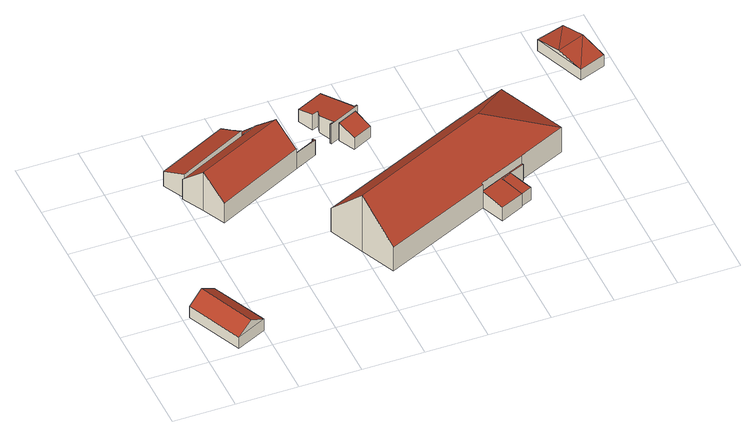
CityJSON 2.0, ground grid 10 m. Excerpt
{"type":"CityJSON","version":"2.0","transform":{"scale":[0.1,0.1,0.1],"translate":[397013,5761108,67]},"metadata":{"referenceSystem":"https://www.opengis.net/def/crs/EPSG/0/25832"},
"CityObjects":{
"building1":{"type":"Building","attributes":{"Gemeindeschluessel":"05558020","Geometrietyp2DReferenz":"3000","function":"31001_2700","roofType":"3100","measuredHeight":3.87},"geometry":[{"type":"Solid","lod":"2","boundaries":[[[[0,1,2,3]],[[4,5,1,0]],[[6,7,5,4]],[[3,2,7,6]],[[0,8,4]],[[6,9,3]],[[3,9,8,0]],[[4,8,9,6]],[[1,5,7,2]]]],"semantics":{"surfaces":[{"type":"WallSurface"},{"type":"RoofSurface"},{"type":"GroundSurface"}],"values":[[0,0,0,0,0,0,1,1,2]]}}]},
"building2":{"type":"Building","attributes":{"Gemeindeschluessel":"05558020","Geometrietyp2DReferenz":"3000","function":"31001_1310","roofType":"2100","measuredHeight":4.63},"geometry":[{"type":"Solid","lod":"2","boundaries":[[[[10,11,12,13]],[[14,15,11,10]],[[16,17,15,14]],[[18,19,17,16]],[[13,12,19,18]],[[16,14,10,13,18]],[[11,15,17,19,12]]]],"semantics":{"surfaces":[{"type":"WallSurface"},{"type":"RoofSurface"},{"type":"GroundSurface"}],"values":[[0,0,0,0,0,1,2]]}}]},
"building3":{"type":"Building","attributes":{"Gemeindeschluessel":"05558020","Geometrietyp2DReferenz":"3000","function":"31001_2700","roofType":"3100","measuredHeight":7.38},"geometry":[{"type":"Solid","lod":"2","boundaries":[[[[20,21,22,23]],[[24,25,21,20]],[[26,19,25,24]],[[27,17,19,26]],[[28,29,17,27]],[[30,31,29,28]],[[32,33,31,30]],[[34,35,33,32]],[[36,37,35,34]],[[38,39,37,36]],[[40,41,39,38]],[[23,22,41,40]],[[34,32,30,28,27,26,24,20,36]],[[23,40,38,36,20]],[[21,25,19,17,29,31,33,35,37,39,41,22]]]],"semantics":{"surfaces":[{"type":"WallSurface"},{"type":"RoofSurface"},{"type":"GroundSurface"}],"values":[[0,0,0,0,0,0,0,0,0,0,0,0,1,1,2]]}}]},
"building4":{"type":"Building","attributes":{"Gemeindeschluessel":"05558020","Geometrietyp2DReferenz":"3000","function":"31001_1310","roofType":"2100","measuredHeight":3.8},"geometry":[{"type":"Solid","lod":"2","boundaries":[[[[42,17,29,28]],[[43,15,17,42]],[[44,45,15,43]],[[32,33,45,44]],[[30,31,33,32]],[[28,29,31,30]],[[32,44,43,42,28,30]],[[17,15,45,33,31,29]]]],"semantics":{"surfaces":[{"type":"WallSurface"},{"type":"RoofSurface"},{"type":"GroundSurface"}],"values":[[0,0,0,0,0,0,1,2]]}}]},
"building5":{"type":"Building","attributes":{"Gemeindeschluessel":"05558020","Geometrietyp2DReferenz":"3000","function":"51009_1700","roofType":"9999","measuredHeight":3},"geometry":[{"type":"Solid","lod":"2","boundaries":[[[[46,47,48,49,50,51]],[[49,52,39,50]],[[48,53,52,49]],[[47,54,53,48]],[[46,55,54,47]],[[51,41,55,46]],[[50,39,41,51]],[[52,53,54,55,41,39]]]],"semantics":{"surfaces":[{"type":"RoofSurface"},{"type":"WallSurface"},{"type":"GroundSurface"}],"values":[[0,1,1,1,1,1,1,2]]}}]},
"building6":{"type":"Building","attributes":{"Gemeindeschluessel":"05558020","Geometrietyp2DReferenz":"3000","function":"31001_1310","roofType":"2100","measuredHeight":3.83},"geometry":[{"type":"Solid","lod":"2","boundaries":[[[[56,57,58,59]],[[60,61,57,56]],[[62,63,61,60]],[[64,65,63,62]],[[66,67,65,64]],[[68,69,67,66]],[[70,71,69,68]],[[72,73,71,70]],[[74,75,73,72]],[[76,77,75,74]],[[78,79,77,76]],[[80,81,79,78]],[[59,58,81,80]],[[78,76,74,72,70,68,66,64,62,60,56,59,80]],[[57,61,63,65,67,69,71,73,75,77,79,81,58]]]],"semantics":{"surfaces":[{"type":"WallSurface"},{"type":"RoofSurface"},{"type":"GroundSurface"}],"values":[[0,0,0,0,0,0,0,0,0,0,0,0,0,1,2]]}}]},
"building7":{"type":"Building","attributes":{"Gemeindeschluessel":"05558020","Geometrietyp2DReferenz":"3000","function":"51009_1610","roofType":"2100","measuredHeight":3.4},"geometry":[{"type":"Solid","lod":"2","boundaries":[[[[82,83,84,85]],[[86,87,83,82]],[[88,89,87,86]],[[85,84,89,88]],[[86,82,85,88]],[[83,87,89,84]]]],"semantics":{"surfaces":[{"type":"WallSurface"},{"type":"RoofSurface"},{"type":"GroundSurface"}],"values":[[0,0,0,0,1,2]]}}]},
"building8":{"type":"Building","attributes":{"Gemeindeschluessel":"05558020","Geometrietyp2DReferenz":"3000","function":"31001_1000"},"address":[{"country":"Germany","locality":"Havixbeck","thoroughfareNumber":"76","thoroughfareName":"Schonebeck"}],"children":["building8-1","building8-2"]},
"building8-1":{"type":"BuildingPart","attributes":{"roofType":"5000","measuredHeight":10.86},"parents":["building8"],"geometry":[{"type":"Solid","lod":"2","boundaries":[[[[90,91,92,93,94]],[[95,96,91,90]],[[97,98,96,95]],[[99,100,98,97]],[[101,102,100,99]],[[103,104,102,101]],[[105,106,104,103]],[[107,108,109,106,105]],[[103,110,105]],[[101,99,97,95,110,103]],[[90,94,111,107,105,110,95]],[[91,96,98,100,102,104,106,109,112,92]],[[113,108,107,111]],[[112,109,108,113]],[[93,113,111,94]],[[92,112,113,93]]]],"semantics":{"surfaces":[{"type":"WallSurface"},{"type":"RoofSurface"},{"type":"GroundSurface"},{"type":"ClosureSurface"}],"values":[[0,0,0,0,0,0,0,0,1,1,1,2,0,3,0,3]]}}]},
"building8-2":{"type":"BuildingPart","attributes":{"roofType":"2100","measuredHeight":3.05},"parents":["building8"],"geometry":[{"type":"Solid","lod":"2","boundaries":[[[[114,115,109,108]],[[116,117,115,114]],[[118,119,117,116]],[[120,121,119,118]],[[122,123,121,120]],[[93,92,123,122]],[[93,122,120,118,116,114,108,113]],[[115,117,119,121,123,92,112,109]],[[92,93,113,112]],[[112,113,108,109]]]],"semantics":{"surfaces":[{"type":"WallSurface"},{"type":"RoofSurface"},{"type":"GroundSurface"},{"type":"ClosureSurface"}],"values":[[0,0,0,0,0,0,1,2,3,3]]}}]},
"building9":{"type":"Building","attributes":{"Gemeindeschluessel":"05558020","Geometrietyp2DReferenz":"3000","function":"51009_1610","roofType":"2100","measuredHeight":2.86},"geometry":[{"type":"Solid","lod":"2","boundaries":[[[[116,124,125,118]],[[126,127,124,116]],[[128,129,127,126]],[[120,130,129,128]],[[118,125,130,120]],[[128,126,116,118,120]],[[124,127,129,130,125]]]],"semantics":{"surfaces":[{"type":"WallSurface"},{"type":"RoofSurface"},{"type":"GroundSurface"}],"values":[[0,0,0,0,0,1,2]]}}]},
"building10":{"type":"Building","attributes":{"Gemeindeschluessel":"05558020","Geometrietyp2DReferenz":"3000","function":"51009_1610","roofType":"5000","measuredHeight":2.82},"geometry":[{"type":"Solid","lod":"2","boundaries":[[[[131,132,133,134]],[[135,136,132,131]],[[137,138,136,135]],[[139,140,138,137]],[[134,133,140,139]],[[137,135,141]],[[139,137,141]],[[141,142,139]],[[142,141,131]],[[131,134,142]],[[139,142,134]],[[131,141,135]],[[132,136,138,140,133]]]],"semantics":{"surfaces":[{"type":"WallSurface"},{"type":"RoofSurface"},{"type":"GroundSurface"}],"values":[[0,0,0,0,0,1,1,1,1,1,0,0,2]]}}]}
},
"vertices":[
[99,30,35],[99,30,13],[58,121,13],[58,121,35],[50,7,35],[50,7,13],[9,98,35],[9,98,13],[74,18,52],[33,110,52],
[200,439,40],[200,439,12],[86,383,12],[86,383,40],[208,422,48],[208,422,12],[218,403,58],[218,403,12],[104,347,58],[104,347,12],
[119,310,86],[119,310,12],[137,273,12],[137,273,50],[101,346,50],[101,346,12],[104,347,50],[218,403,49],[222,405,49],[222,405,12],[222,404,50],[222,404,12],[241,413,50],[241,413,12],[244,415,50],[244,415,12],[262,378,86],[262,378,12],[279,344,52],[279,344,12],[280,343,51],[280,343,12],
[218,403,48],[208,422,29],[231,433,29],[231,433,12],
[317,361,42],[315,364,42],[313,363,42],[314,361,42],[279,344,42],[280,343,42],[314,361,12],[313,363,12],[315,364,12],[317,361,12],
[346,421,39],[346,421,9],[343,408,9],[343,408,41],[336,417,39],[336,417,9],[324,442,33],[324,442,9],[367,462,33],[367,462,9],[396,403,47],[396,403,9],[400,404,47],[400,404,9],[401,402,47],[401,402,9],[350,378,47],[350,378,9],[349,381,46],[349,381,9],[351,382,46],[351,382,9],[352,381,47],[352,381,9],[355,382,47],[355,382,9],
[362,379,45],[362,379,11],[375,352,11],[375,352,33],[394,394,45],[394,394,11],[407,367,33],[407,367,11],
[325,82,56],[325,82,11],[499,160,11],[499,160,42],[499,160,56],[300,139,120],[300,139,11],[274,197,56],[274,197,11],[525,310,56],[525,310,11],[526,308,58],[526,308,11],[604,342,59],[604,342,11],[653,231,59],[653,231,11],[576,197,58],[576,197,42],[576,197,11],[526,241,120],[498,162,58],[498,162,11],[498,162,42],
[577,194,42],[577,194,11],[553,184,42],[553,184,11],[537,176,42],[537,176,11],[553,140,37],[553,140,11],[515,123,37],[515,123,11],
[553,184,13],[537,176,13],[561,166,40],[561,166,13],[570,148,37],[570,148,13],[553,140,13],
[754,469,30],[754,469,9],[707,454,9],[707,454,30],[774,419,30],[774,419,9],[784,385,30],[784,385,9],[741,369,30],[741,369,9],[770,431,37],[724,412,37]
]}
